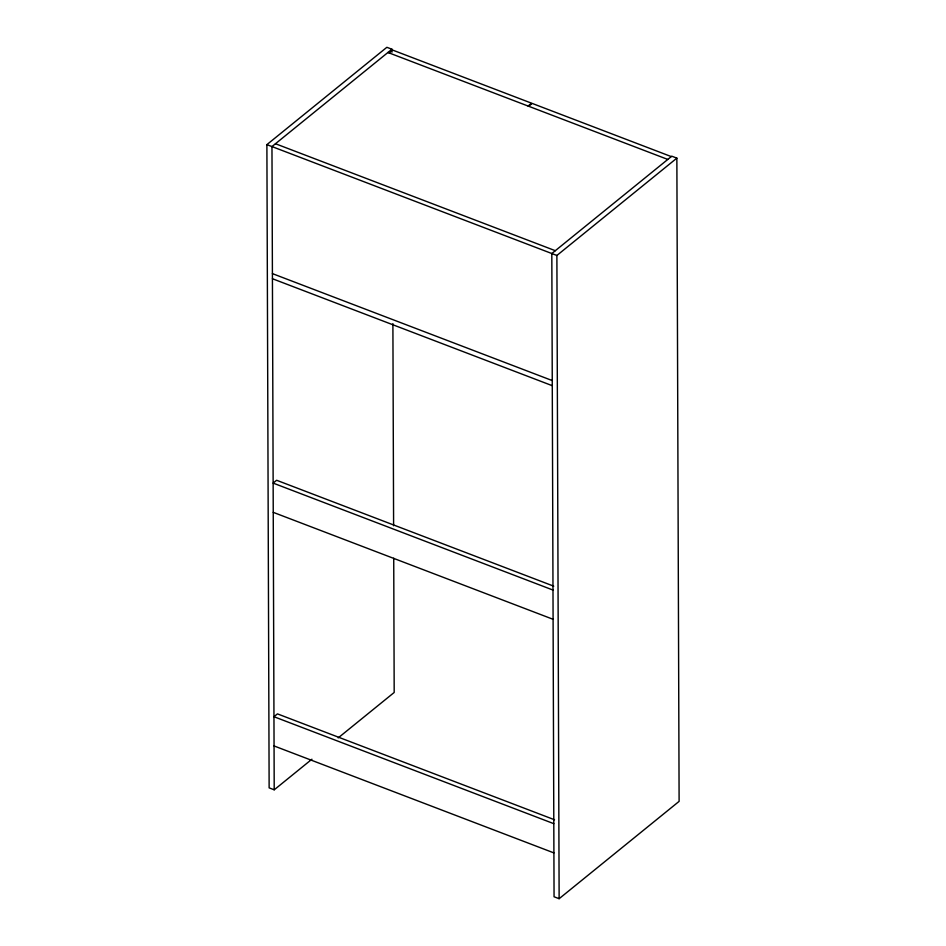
<?xml version="1.0" encoding="UTF-8"?>
<svg xmlns="http://www.w3.org/2000/svg" width="946" height="946" viewBox="0 0 946 946"><rect width="100%" height="100%" fill="white"/><g stroke="black" fill="none" stroke-linecap="round" stroke-linejoin="round"><path stroke-width="1.42" d="M311.92 759.212L274.21 789.804L269.137 787.864L266.89 144.632L386.867 47.3L391.94 49.239L391.951 52.196M391.94 49.239L271.963 146.571L274.21 789.804M389.031 52.881L392.531 50.043L531.581 103.197L528.081 106.035M528.66 106.248L532.16 103.41L671.211 156.563M559.133 898.7L556.887 255.467L676.863 158.136L671.79 156.196L551.814 253.528L554.06 896.761L559.133 898.7L679.11 801.368L676.863 158.136M338.195 737.892L394.186 692.472L393.725 558.223M387.943 52.479L667.793 159.436M275.463 143.733L555.314 250.69M266.89 144.632L556.887 255.467M272.413 273.619L552.251 380.564M272.424 278.727L552.275 385.684M553.729 586.165L276.634 480.261L273.134 483.099L552.984 590.056M273.24 512.342L553.091 619.299M554.545 819.768L277.45 713.875L273.95 716.713L553.8 823.67M274.056 745.945L553.907 852.902M392.897 323.65L393.607 525.763"/></g></svg>
